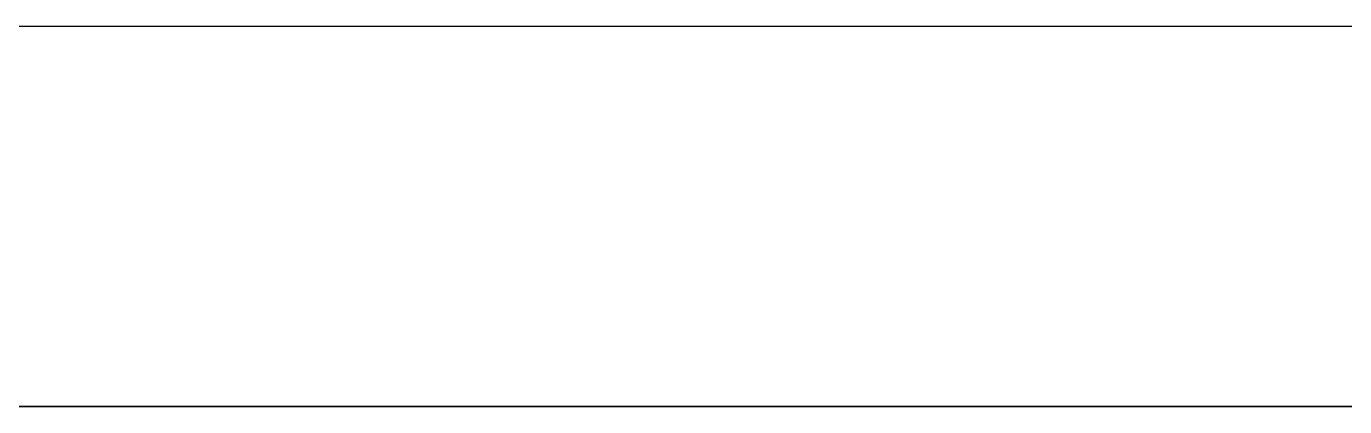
# Model space of a CAD drawing. Header units: millimetres. Extents: x -26983 to 60590, y 825 to 42375.
# Drawn here: x 59578.16 to 59591.73, y 17684.15 to 17688.07 of the extents above; entities that cross this region are included whole.
import ezdxf

# ---------------------------------------------------------------- set-up
doc = ezdxf.new("R2010")
doc.units = ezdxf.units.MM
doc.header["$LTSCALE"] = 100
doc.header["$MEASUREMENT"] = 0
doc.layers.get('0').update_dxf_attribs({"linetype": 'CONTINUOUS'})
for name, color, linetype in [('ELE7 (0.07)', 8, 'CONTINUOUS'), ('ELE9', 9, 'CONTINUOUS'), ('OVERHEAD DOOR - ELE', 9, 'CONTINUOUS'), ('STAIR', 4, 'CONTINUOUS')]:
    doc.layers.add(name, color=color, linetype=linetype)

# ---------------------------------------------------------------- blocks, each defined once
blk = doc.blocks.new('A$C2EBE1E08')
at = {"layer": 'STAIR', "ltscale": 0.2}
blk.add_lwpolyline([(2800, 9000), (0, 9000)], dxfattribs=at)
blk = doc.blocks.new('A$Cd9954a8d')
at = {"layer": 'ELE7 (0.07)', "ltscale": 0.002}
blk.add_line((7675, 654.2), (10125, 654.2), dxfattribs=at)
at = {"layer": 'OVERHEAD DOOR - ELE', "ltscale": 0.002}
blk.add_line((10125, 854.2), (7675, 854.2), dxfattribs=at)
blk = doc.blocks.new('B2FF')
at = {"layer": 'ELE9', "color": 253, "ltscale": 0.1, "rotation": 180}
blk.add_blockref('A$Cd9954a8d', (37339924.72, 565725.54), dxfattribs=at)
at = {"layer": 'ELE9', "color": 253, "ltscale": 1000}
blk.add_blockref('A$C2EBE1E08', (37329624.72, 555871.34), dxfattribs=at)

msp = doc.modelspace()

# ---------------------------------------------------------------- block references
at = {"xscale": 0.01956471256889679, "yscale": 0.01956471256889679, "zscale": 0.01956471256889679}
msp.add_blockref('B2FF', (-670794.073, 6632.608), dxfattribs=at)

doc.saveas('drawing.dxf')
